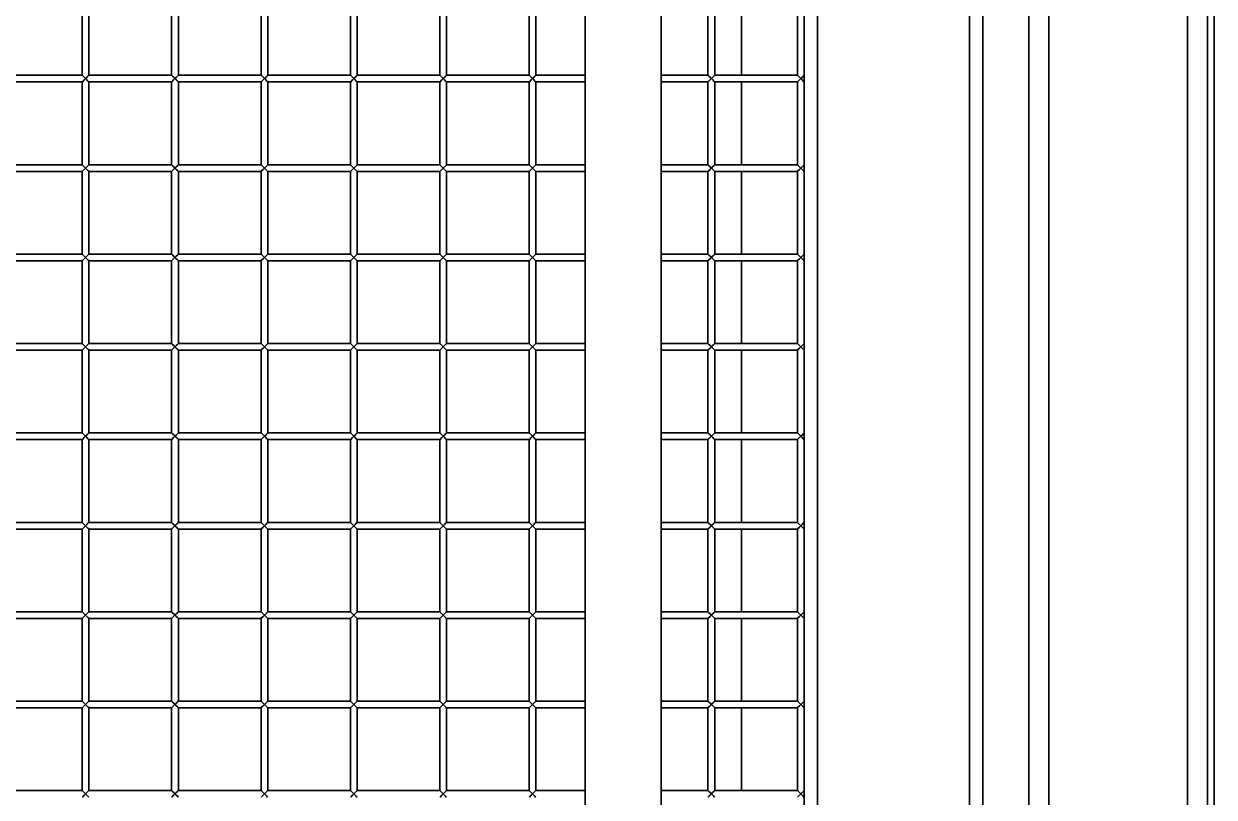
# Model space of a CAD drawing. Header units: millimetres. Extents: x 32496 to 166256, y 3504 to 23939.
# Drawn here: x 47267 to 47800, y 11364 to 11710 of the extents above; entities that cross this region are included whole.
import ezdxf

# ---------------------------------------------------------------- set-up
doc = ezdxf.new("R2010")
doc.units = ezdxf.units.MM
doc.layers.get('0').update_dxf_attribs({"lineweight": 35})

msp = doc.modelspace()

# ---------------------------------------------------------------- linework, layer by layer
at = {"linetype": 'Continuous'}
for p, q in [((47726.14, 10877.575), (47726.14, 13396.575)), ((47788.14, 10877.575), (47788.14, 13396.575)), ((47797.14, 13396.575), (47797.14, 10877.575)), ((47800.14, 13396.575), (47800.14, 10877.575)), ((47717.14, 10957.575), (47717.14, 13316.575)), ((47622.64, 13297.075), (47622.64, 10977.075)), ((47690.64, 10977.075), (47690.64, 13297.075)), ((47696.64, 13297.075), (47696.64, 10977.075)), ((47552.64, 12186.075), (47552.64, 11117.075)), ((47518.64, 12102.593), (47518.64, 11117.075)), ((47616.64, 11134.075), (47616.64, 12037.075)), ((47293.64, 11724.075), (47293.64, 11687.075)), ((47296.64, 11724.075), (47296.64, 11687.075)), ((47333.64, 11724.075), (47333.64, 11687.075)), ((47336.64, 11724.075), (47336.64, 11687.075)), ((47373.64, 11724.075), (47373.64, 11687.075)), ((47376.64, 11724.075), (47376.64, 11687.075)), ((47413.64, 11724.075), (47413.64, 11687.075)), ((47416.64, 11724.075), (47416.64, 11687.075)), ((47453.64, 11724.075), (47453.64, 11687.075)), ((47456.64, 11724.075), (47456.64, 11687.075)), ((47493.64, 11724.075), (47493.64, 11687.075)), ((47496.64, 11724.075), (47496.64, 11687.075)), ((47573.64, 11724.075), (47573.64, 11687.075)), ((47576.64, 11724.075), (47576.64, 11687.075)), ((47588.64, 11724.075), (47588.64, 11687.075)), ((47613.64, 11724.075), (47613.64, 11687.075)), ((47256.64, 11687.075), (47293.64, 11687.075)), ((47293.64, 11687.075), (47296.64, 11684.075)), ((47293.64, 11684.075), (47296.64, 11687.075)), ((47296.64, 11687.075), (47296.209, 11686.645)), ((47296.64, 11687.075), (47333.64, 11687.075)), ((47333.64, 11687.075), (47336.64, 11684.075)), ((47333.64, 11684.075), (47336.64, 11687.075)), ((47336.64, 11687.075), (47336.209, 11686.645)), ((47336.64, 11687.075), (47373.64, 11687.075)), ((47373.64, 11687.075), (47376.64, 11684.075)), ((47373.64, 11684.075), (47376.64, 11687.075)), ((47376.64, 11687.075), (47376.209, 11686.645)), ((47376.64, 11687.075), (47413.64, 11687.075)), ((47413.64, 11687.075), (47416.64, 11684.075)), ((47413.64, 11684.075), (47416.64, 11687.075)), ((47416.64, 11687.075), (47416.209, 11686.645)), ((47416.64, 11687.075), (47453.64, 11687.075)), ((47453.64, 11687.075), (47456.64, 11684.075)), ((47453.64, 11684.075), (47456.64, 11687.075)), ((47456.64, 11687.075), (47456.209, 11686.645)), ((47456.64, 11687.075), (47493.64, 11687.075)), ((47493.64, 11687.075), (47496.64, 11684.075)), ((47493.64, 11684.075), (47496.64, 11687.075)), ((47496.64, 11687.075), (47496.209, 11686.645)), ((47496.64, 11687.075), (47518.64, 11687.075)), ((47552.64, 11687.075), (47573.64, 11687.075)), ((47573.64, 11687.075), (47576.64, 11684.075)), ((47573.64, 11684.075), (47576.64, 11687.075)), ((47576.64, 11687.075), (47576.209, 11686.645)), ((47576.64, 11687.075), (47613.64, 11687.075)), ((47613.64, 11687.075), (47616.64, 11684.075)), ((47613.64, 11684.075), (47616.64, 11687.075)), ((47616.64, 11687.075), (47616.209, 11686.645)), ((47256.64, 11684.075), (47293.64, 11684.075)), ((47293.64, 11684.075), (47293.64, 11647.075)), ((47293.756, 11684.192), (47294.55, 11684.986)), ((47294.55, 11684.986), (47295.14, 11685.575)), ((47296.64, 11684.075), (47333.64, 11684.075)), ((47296.64, 11684.075), (47296.64, 11647.075)), ((47333.64, 11684.075), (47333.64, 11647.075)), ((47333.756, 11684.192), (47334.55, 11684.986)), ((47334.55, 11684.986), (47335.14, 11685.575)), ((47336.64, 11684.075), (47373.64, 11684.075)), ((47336.64, 11684.075), (47336.64, 11647.075)), ((47373.64, 11684.075), (47373.64, 11647.075)), ((47373.756, 11684.192), (47374.55, 11684.986)), ((47374.55, 11684.986), (47375.14, 11685.575)), ((47376.64, 11684.075), (47413.64, 11684.075)), ((47376.64, 11684.075), (47376.64, 11647.075)), ((47413.64, 11684.075), (47413.64, 11647.075)), ((47413.756, 11684.192), (47414.55, 11684.986)), ((47414.55, 11684.986), (47415.14, 11685.575)), ((47416.64, 11684.075), (47453.64, 11684.075)), ((47416.64, 11684.075), (47416.64, 11647.075)), ((47453.64, 11684.075), (47453.64, 11647.075)), ((47453.756, 11684.192), (47454.55, 11684.986)), ((47454.55, 11684.986), (47455.14, 11685.575)), ((47456.64, 11684.075), (47493.64, 11684.075)), ((47456.64, 11684.075), (47456.64, 11647.075)), ((47493.64, 11684.075), (47493.64, 11647.075)), ((47493.756, 11684.192), (47494.55, 11684.986)), ((47494.55, 11684.986), (47495.14, 11685.575)), ((47496.64, 11684.075), (47518.64, 11684.075)), ((47496.64, 11684.075), (47496.64, 11647.075)), ((47552.64, 11684.075), (47573.64, 11684.075)), ((47573.64, 11684.075), (47573.64, 11647.075)), ((47573.756, 11684.192), (47574.55, 11684.986)), ((47574.55, 11684.986), (47575.14, 11685.575)), ((47576.64, 11684.075), (47613.64, 11684.075)), ((47576.64, 11684.075), (47576.64, 11647.075)), ((47588.64, 11684.075), (47588.64, 11647.075)), ((47613.64, 11684.075), (47613.64, 11647.075)), ((47613.756, 11684.192), (47614.55, 11684.986)), ((47614.55, 11684.986), (47615.14, 11685.575)), ((47256.64, 11647.075), (47293.64, 11647.075)), ((47256.64, 11644.075), (47293.64, 11644.075)), ((47293.64, 11647.075), (47296.64, 11644.075)), ((47293.64, 11644.075), (47296.64, 11647.075)), ((47293.64, 11644.075), (47293.64, 11607.075)), ((47293.756, 11644.192), (47294.55, 11644.986)), ((47294.55, 11644.986), (47295.14, 11645.575)), ((47296.64, 11647.075), (47296.209, 11646.645)), ((47296.64, 11647.075), (47333.64, 11647.075)), ((47296.64, 11644.075), (47333.64, 11644.075)), ((47296.64, 11644.075), (47296.64, 11607.075)), ((47333.64, 11647.075), (47336.64, 11644.075)), ((47333.64, 11644.075), (47336.64, 11647.075)), ((47333.64, 11644.075), (47333.64, 11607.075)), ((47333.756, 11644.192), (47334.55, 11644.986)), ((47334.55, 11644.986), (47335.14, 11645.575)), ((47336.64, 11647.075), (47336.209, 11646.645)), ((47336.64, 11647.075), (47373.64, 11647.075)), ((47336.64, 11644.075), (47373.64, 11644.075)), ((47336.64, 11644.075), (47336.64, 11607.075)), ((47373.64, 11647.075), (47376.64, 11644.075)), ((47373.64, 11644.075), (47376.64, 11647.075)), ((47373.64, 11644.075), (47373.64, 11607.075)), ((47373.756, 11644.192), (47374.55, 11644.986)), ((47374.55, 11644.986), (47375.14, 11645.575)), ((47376.64, 11647.075), (47376.209, 11646.645)), ((47376.64, 11647.075), (47413.64, 11647.075)), ((47376.64, 11644.075), (47413.64, 11644.075)), ((47376.64, 11644.075), (47376.64, 11607.075)), ((47413.64, 11647.075), (47416.64, 11644.075)), ((47413.64, 11644.075), (47416.64, 11647.075)), ((47413.64, 11644.075), (47413.64, 11607.075)), ((47413.756, 11644.192), (47414.55, 11644.986)), ((47414.55, 11644.986), (47415.14, 11645.575)), ((47416.64, 11647.075), (47416.209, 11646.645)), ((47416.64, 11647.075), (47453.64, 11647.075)), ((47416.64, 11644.075), (47453.64, 11644.075)), ((47416.64, 11644.075), (47416.64, 11607.075)), ((47453.64, 11647.075), (47456.64, 11644.075)), ((47453.64, 11644.075), (47456.64, 11647.075)), ((47453.64, 11644.075), (47453.64, 11607.075)), ((47453.756, 11644.192), (47454.55, 11644.986)), ((47454.55, 11644.986), (47455.14, 11645.575)), ((47456.64, 11647.075), (47456.209, 11646.645)), ((47456.64, 11647.075), (47493.64, 11647.075)), ((47456.64, 11644.075), (47493.64, 11644.075)), ((47456.64, 11644.075), (47456.64, 11607.075)), ((47493.64, 11647.075), (47496.64, 11644.075)), ((47493.64, 11644.075), (47496.64, 11647.075)), ((47493.64, 11644.075), (47493.64, 11607.075)), ((47493.756, 11644.192), (47494.55, 11644.986)), ((47494.55, 11644.986), (47495.14, 11645.575)), ((47496.64, 11647.075), (47496.209, 11646.645)), ((47496.64, 11647.075), (47518.64, 11647.075)), ((47496.64, 11644.075), (47518.64, 11644.075)), ((47496.64, 11644.075), (47496.64, 11607.075)), ((47552.64, 11647.075), (47573.64, 11647.075)), ((47552.64, 11644.075), (47573.64, 11644.075)), ((47573.64, 11647.075), (47576.64, 11644.075)), ((47573.64, 11644.075), (47576.64, 11647.075)), ((47573.64, 11644.075), (47573.64, 11607.075)), ((47573.756, 11644.192), (47574.55, 11644.986)), ((47574.55, 11644.986), (47575.14, 11645.575)), ((47576.64, 11647.075), (47576.209, 11646.645)), ((47576.64, 11647.075), (47613.64, 11647.075)), ((47576.64, 11644.075), (47613.64, 11644.075)), ((47576.64, 11644.075), (47576.64, 11607.075)), ((47588.64, 11644.075), (47588.64, 11607.075)), ((47613.64, 11647.075), (47616.64, 11644.075)), ((47613.64, 11644.075), (47616.64, 11647.075)), ((47613.64, 11644.075), (47613.64, 11607.075)), ((47613.756, 11644.192), (47614.55, 11644.986)), ((47614.55, 11644.986), (47615.14, 11645.575)), ((47616.64, 11647.075), (47616.209, 11646.645)), ((47256.64, 11607.075), (47293.64, 11607.075)), ((47293.64, 11607.075), (47296.64, 11604.075)), ((47293.64, 11604.075), (47296.64, 11607.075)), ((47296.64, 11607.075), (47296.209, 11606.645)), ((47296.64, 11607.075), (47333.64, 11607.075)), ((47333.64, 11607.075), (47336.64, 11604.075)), ((47333.64, 11604.075), (47336.64, 11607.075)), ((47336.64, 11607.075), (47336.209, 11606.645)), ((47336.64, 11607.075), (47373.64, 11607.075)), ((47373.64, 11607.075), (47376.64, 11604.075)), ((47373.64, 11604.075), (47376.64, 11607.075)), ((47376.64, 11607.075), (47376.209, 11606.645)), ((47376.64, 11607.075), (47413.64, 11607.075)), ((47413.64, 11607.075), (47416.64, 11604.075)), ((47413.64, 11604.075), (47416.64, 11607.075)), ((47416.64, 11607.075), (47416.209, 11606.645)), ((47416.64, 11607.075), (47453.64, 11607.075)), ((47453.64, 11607.075), (47456.64, 11604.075)), ((47453.64, 11604.075), (47456.64, 11607.075)), ((47456.64, 11607.075), (47456.209, 11606.645)), ((47456.64, 11607.075), (47493.64, 11607.075)), ((47493.64, 11607.075), (47496.64, 11604.075)), ((47493.64, 11604.075), (47496.64, 11607.075)), ((47496.64, 11607.075), (47496.209, 11606.645)), ((47496.64, 11607.075), (47518.64, 11607.075)), ((47552.64, 11607.075), (47573.64, 11607.075)), ((47573.64, 11607.075), (47576.64, 11604.075)), ((47573.64, 11604.075), (47576.64, 11607.075)), ((47576.64, 11607.075), (47576.209, 11606.645)), ((47576.64, 11607.075), (47613.64, 11607.075)), ((47613.64, 11607.075), (47616.64, 11604.075)), ((47613.64, 11604.075), (47616.64, 11607.075)), ((47616.64, 11607.075), (47616.209, 11606.645)), ((47256.64, 11604.075), (47293.64, 11604.075)), ((47293.64, 11604.075), (47293.64, 11567.075)), ((47293.756, 11604.192), (47294.55, 11604.986)), ((47294.55, 11604.986), (47295.14, 11605.575)), ((47296.64, 11604.075), (47333.64, 11604.075)), ((47296.64, 11604.075), (47296.64, 11567.075)), ((47333.64, 11604.075), (47333.64, 11567.075)), ((47333.756, 11604.192), (47334.55, 11604.986)), ((47334.55, 11604.986), (47335.14, 11605.575)), ((47336.64, 11604.075), (47373.64, 11604.075)), ((47336.64, 11604.075), (47336.64, 11567.075)), ((47373.64, 11604.075), (47373.64, 11567.075)), ((47373.756, 11604.192), (47374.55, 11604.986)), ((47374.55, 11604.986), (47375.14, 11605.575)), ((47376.64, 11604.075), (47413.64, 11604.075)), ((47376.64, 11604.075), (47376.64, 11567.075)), ((47413.64, 11604.075), (47413.64, 11567.075)), ((47413.756, 11604.192), (47414.55, 11604.986)), ((47414.55, 11604.986), (47415.14, 11605.575)), ((47416.64, 11604.075), (47453.64, 11604.075)), ((47416.64, 11604.075), (47416.64, 11567.075)), ((47453.64, 11604.075), (47453.64, 11567.075)), ((47453.756, 11604.192), (47454.55, 11604.986)), ((47454.55, 11604.986), (47455.14, 11605.575)), ((47456.64, 11604.075), (47493.64, 11604.075)), ((47456.64, 11604.075), (47456.64, 11567.075)), ((47493.64, 11604.075), (47493.64, 11567.075)), ((47493.756, 11604.192), (47494.55, 11604.986)), ((47494.55, 11604.986), (47495.14, 11605.575)), ((47496.64, 11604.075), (47518.64, 11604.075)), ((47496.64, 11604.075), (47496.64, 11567.075)), ((47552.64, 11604.075), (47573.64, 11604.075)), ((47573.64, 11604.075), (47573.64, 11567.075)), ((47573.756, 11604.192), (47574.55, 11604.986)), ((47574.55, 11604.986), (47575.14, 11605.575)), ((47576.64, 11604.075), (47613.64, 11604.075)), ((47576.64, 11604.075), (47576.64, 11567.075)), ((47588.64, 11604.075), (47588.64, 11567.075)), ((47613.64, 11604.075), (47613.64, 11567.075)), ((47613.756, 11604.192), (47614.55, 11604.986)), ((47614.55, 11604.986), (47615.14, 11605.575)), ((47256.64, 11567.075), (47293.64, 11567.075)), ((47256.64, 11564.075), (47293.64, 11564.075)), ((47293.64, 11567.075), (47296.64, 11564.075)), ((47293.64, 11564.075), (47296.64, 11567.075)), ((47293.64, 11564.075), (47293.64, 11527.075)), ((47293.756, 11564.192), (47294.55, 11564.986)), ((47294.55, 11564.986), (47295.14, 11565.575)), ((47296.64, 11567.075), (47296.209, 11566.645)), ((47296.64, 11567.075), (47333.64, 11567.075)), ((47296.64, 11564.075), (47333.64, 11564.075)), ((47296.64, 11564.075), (47296.64, 11527.075)), ((47333.64, 11567.075), (47336.64, 11564.075)), ((47333.64, 11564.075), (47336.64, 11567.075)), ((47333.64, 11564.075), (47333.64, 11527.075)), ((47333.756, 11564.192), (47334.55, 11564.986)), ((47334.55, 11564.986), (47335.14, 11565.575)), ((47336.64, 11567.075), (47336.209, 11566.645)), ((47336.64, 11567.075), (47373.64, 11567.075)), ((47336.64, 11564.075), (47373.64, 11564.075)), ((47336.64, 11564.075), (47336.64, 11527.075)), ((47373.64, 11567.075), (47376.64, 11564.075)), ((47373.64, 11564.075), (47376.64, 11567.075)), ((47373.64, 11564.075), (47373.64, 11527.075)), ((47373.756, 11564.192), (47374.55, 11564.986)), ((47374.55, 11564.986), (47375.14, 11565.575)), ((47376.64, 11567.075), (47376.209, 11566.645)), ((47376.64, 11567.075), (47413.64, 11567.075)), ((47376.64, 11564.075), (47413.64, 11564.075)), ((47376.64, 11564.075), (47376.64, 11527.075)), ((47413.64, 11567.075), (47416.64, 11564.075)), ((47413.64, 11564.075), (47416.64, 11567.075)), ((47413.64, 11564.075), (47413.64, 11527.075)), ((47413.756, 11564.192), (47414.55, 11564.986)), ((47414.55, 11564.986), (47415.14, 11565.575)), ((47416.64, 11567.075), (47416.209, 11566.645)), ((47416.64, 11567.075), (47453.64, 11567.075)), ((47416.64, 11564.075), (47453.64, 11564.075)), ((47416.64, 11564.075), (47416.64, 11527.075)), ((47453.64, 11567.075), (47456.64, 11564.075)), ((47453.64, 11564.075), (47456.64, 11567.075)), ((47453.64, 11564.075), (47453.64, 11527.075)), ((47453.756, 11564.192), (47454.55, 11564.986)), ((47454.55, 11564.986), (47455.14, 11565.575)), ((47456.64, 11567.075), (47456.209, 11566.645)), ((47456.64, 11567.075), (47493.64, 11567.075)), ((47456.64, 11564.075), (47493.64, 11564.075)), ((47456.64, 11564.075), (47456.64, 11527.075)), ((47493.64, 11567.075), (47496.64, 11564.075)), ((47493.64, 11564.075), (47496.64, 11567.075)), ((47493.64, 11564.075), (47493.64, 11527.075)), ((47493.756, 11564.192), (47494.55, 11564.986)), ((47494.55, 11564.986), (47495.14, 11565.575)), ((47496.64, 11567.075), (47496.209, 11566.645)), ((47496.64, 11567.075), (47518.64, 11567.075)), ((47496.64, 11564.075), (47518.64, 11564.075)), ((47496.64, 11564.075), (47496.64, 11527.075)), ((47552.64, 11567.075), (47573.64, 11567.075)), ((47552.64, 11564.075), (47573.64, 11564.075)), ((47573.64, 11567.075), (47576.64, 11564.075)), ((47573.64, 11564.075), (47576.64, 11567.075)), ((47573.64, 11564.075), (47573.64, 11527.075)), ((47573.756, 11564.192), (47574.55, 11564.986)), ((47574.55, 11564.986), (47575.14, 11565.575)), ((47576.64, 11567.075), (47576.209, 11566.645)), ((47576.64, 11567.075), (47613.64, 11567.075)), ((47576.64, 11564.075), (47613.64, 11564.075)), ((47576.64, 11564.075), (47576.64, 11527.075)), ((47588.64, 11564.075), (47588.64, 11527.075)), ((47613.64, 11567.075), (47616.64, 11564.075)), ((47613.64, 11564.075), (47616.64, 11567.075)), ((47613.64, 11564.075), (47613.64, 11527.075)), ((47613.756, 11564.192), (47614.55, 11564.986)), ((47614.55, 11564.986), (47615.14, 11565.575)), ((47616.64, 11567.075), (47616.209, 11566.645)), ((47256.64, 11527.075), (47293.64, 11527.075)), ((47293.64, 11527.075), (47296.64, 11524.075)), ((47293.64, 11524.075), (47296.64, 11527.075)), ((47296.64, 11527.075), (47296.209, 11526.645)), ((47296.64, 11527.075), (47333.64, 11527.075)), ((47333.64, 11527.075), (47336.64, 11524.075)), ((47333.64, 11524.075), (47336.64, 11527.075)), ((47336.64, 11527.075), (47336.209, 11526.645)), ((47336.64, 11527.075), (47373.64, 11527.075)), ((47373.64, 11527.075), (47376.64, 11524.075)), ((47373.64, 11524.075), (47376.64, 11527.075)), ((47376.64, 11527.075), (47376.209, 11526.645)), ((47376.64, 11527.075), (47413.64, 11527.075)), ((47413.64, 11527.075), (47416.64, 11524.075)), ((47413.64, 11524.075), (47416.64, 11527.075)), ((47416.64, 11527.075), (47416.209, 11526.645)), ((47416.64, 11527.075), (47453.64, 11527.075)), ((47453.64, 11527.075), (47456.64, 11524.075)), ((47453.64, 11524.075), (47456.64, 11527.075)), ((47456.64, 11527.075), (47456.209, 11526.645)), ((47456.64, 11527.075), (47493.64, 11527.075)), ((47493.64, 11527.075), (47496.64, 11524.075)), ((47493.64, 11524.075), (47496.64, 11527.075)), ((47496.64, 11527.075), (47496.209, 11526.645)), ((47496.64, 11527.075), (47518.64, 11527.075)), ((47552.64, 11527.075), (47573.64, 11527.075)), ((47573.64, 11527.075), (47576.64, 11524.075)), ((47573.64, 11524.075), (47576.64, 11527.075)), ((47576.64, 11527.075), (47576.209, 11526.645)), ((47576.64, 11527.075), (47613.64, 11527.075)), ((47613.64, 11527.075), (47616.64, 11524.075)), ((47613.64, 11524.075), (47616.64, 11527.075)), ((47616.64, 11527.075), (47616.209, 11526.645)), ((47256.64, 11524.075), (47293.64, 11524.075)), ((47293.64, 11524.075), (47293.64, 11487.075)), ((47293.756, 11524.192), (47294.55, 11524.986)), ((47294.55, 11524.986), (47295.14, 11525.575)), ((47296.64, 11524.075), (47333.64, 11524.075)), ((47296.64, 11524.075), (47296.64, 11487.075)), ((47333.64, 11524.075), (47333.64, 11487.075)), ((47333.756, 11524.192), (47334.55, 11524.986)), ((47334.55, 11524.986), (47335.14, 11525.575)), ((47336.64, 11524.075), (47373.64, 11524.075)), ((47336.64, 11524.075), (47336.64, 11487.075)), ((47373.64, 11524.075), (47373.64, 11487.075)), ((47373.756, 11524.192), (47374.55, 11524.986)), ((47374.55, 11524.986), (47375.14, 11525.575)), ((47376.64, 11524.075), (47413.64, 11524.075)), ((47376.64, 11524.075), (47376.64, 11487.075)), ((47413.64, 11524.075), (47413.64, 11487.075)), ((47413.756, 11524.192), (47414.55, 11524.986)), ((47414.55, 11524.986), (47415.14, 11525.575)), ((47416.64, 11524.075), (47453.64, 11524.075)), ((47416.64, 11524.075), (47416.64, 11487.075)), ((47453.64, 11524.075), (47453.64, 11487.075)), ((47453.756, 11524.192), (47454.55, 11524.986)), ((47454.55, 11524.986), (47455.14, 11525.575)), ((47456.64, 11524.075), (47493.64, 11524.075)), ((47456.64, 11524.075), (47456.64, 11487.075)), ((47493.64, 11524.075), (47493.64, 11487.075)), ((47493.756, 11524.192), (47494.55, 11524.986)), ((47494.55, 11524.986), (47495.14, 11525.575)), ((47496.64, 11524.075), (47518.64, 11524.075)), ((47496.64, 11524.075), (47496.64, 11487.075)), ((47552.64, 11524.075), (47573.64, 11524.075)), ((47573.64, 11524.075), (47573.64, 11487.075)), ((47573.756, 11524.192), (47574.55, 11524.986)), ((47574.55, 11524.986), (47575.14, 11525.575)), ((47576.64, 11524.075), (47613.64, 11524.075)), ((47576.64, 11524.075), (47576.64, 11487.075)), ((47588.64, 11524.075), (47588.64, 11487.075)), ((47613.64, 11524.075), (47613.64, 11487.075)), ((47613.756, 11524.192), (47614.55, 11524.986)), ((47614.55, 11524.986), (47615.14, 11525.575)), ((47256.64, 11487.075), (47293.64, 11487.075)), ((47256.64, 11484.075), (47293.64, 11484.075)), ((47293.64, 11487.075), (47296.64, 11484.075)), ((47293.64, 11484.075), (47296.64, 11487.075)), ((47293.64, 11484.075), (47293.64, 11447.075)), ((47293.756, 11484.192), (47294.55, 11484.986)), ((47294.55, 11484.986), (47295.14, 11485.575)), ((47296.64, 11487.075), (47296.209, 11486.645)), ((47296.64, 11487.075), (47333.64, 11487.075)), ((47296.64, 11484.075), (47333.64, 11484.075)), ((47296.64, 11484.075), (47296.64, 11447.075)), ((47333.64, 11487.075), (47336.64, 11484.075)), ((47333.64, 11484.075), (47336.64, 11487.075)), ((47333.64, 11484.075), (47333.64, 11447.075)), ((47333.756, 11484.192), (47334.55, 11484.986)), ((47334.55, 11484.986), (47335.14, 11485.575)), ((47336.64, 11487.075), (47336.209, 11486.645)), ((47336.64, 11487.075), (47373.64, 11487.075)), ((47336.64, 11484.075), (47373.64, 11484.075)), ((47336.64, 11484.075), (47336.64, 11447.075)), ((47373.64, 11487.075), (47376.64, 11484.075)), ((47373.64, 11484.075), (47376.64, 11487.075)), ((47373.64, 11484.075), (47373.64, 11447.075)), ((47373.756, 11484.192), (47374.55, 11484.986)), ((47374.55, 11484.986), (47375.14, 11485.575)), ((47376.64, 11487.075), (47376.209, 11486.645)), ((47376.64, 11487.075), (47413.64, 11487.075)), ((47376.64, 11484.075), (47413.64, 11484.075)), ((47376.64, 11484.075), (47376.64, 11447.075)), ((47413.64, 11487.075), (47416.64, 11484.075)), ((47413.64, 11484.075), (47416.64, 11487.075)), ((47413.64, 11484.075), (47413.64, 11447.075)), ((47413.756, 11484.192), (47414.55, 11484.986)), ((47414.55, 11484.986), (47415.14, 11485.575)), ((47416.64, 11487.075), (47416.209, 11486.645)), ((47416.64, 11487.075), (47453.64, 11487.075)), ((47416.64, 11484.075), (47453.64, 11484.075)), ((47416.64, 11484.075), (47416.64, 11447.075)), ((47453.64, 11487.075), (47456.64, 11484.075)), ((47453.64, 11484.075), (47456.64, 11487.075)), ((47453.64, 11484.075), (47453.64, 11447.075)), ((47453.756, 11484.192), (47454.55, 11484.986)), ((47454.55, 11484.986), (47455.14, 11485.575)), ((47456.64, 11487.075), (47456.209, 11486.645)), ((47456.64, 11487.075), (47493.64, 11487.075)), ((47456.64, 11484.075), (47493.64, 11484.075)), ((47456.64, 11484.075), (47456.64, 11447.075)), ((47493.64, 11487.075), (47496.64, 11484.075)), ((47493.64, 11484.075), (47496.64, 11487.075)), ((47493.64, 11484.075), (47493.64, 11447.075)), ((47493.756, 11484.192), (47494.55, 11484.986)), ((47494.55, 11484.986), (47495.14, 11485.575)), ((47496.64, 11487.075), (47496.209, 11486.645)), ((47496.64, 11487.075), (47518.64, 11487.075)), ((47496.64, 11484.075), (47518.64, 11484.075)), ((47496.64, 11484.075), (47496.64, 11447.075)), ((47552.64, 11487.075), (47573.64, 11487.075)), ((47552.64, 11484.075), (47573.64, 11484.075)), ((47573.64, 11487.075), (47576.64, 11484.075)), ((47573.64, 11484.075), (47576.64, 11487.075)), ((47573.64, 11484.075), (47573.64, 11447.075)), ((47573.756, 11484.192), (47574.55, 11484.986)), ((47574.55, 11484.986), (47575.14, 11485.575)), ((47576.64, 11487.075), (47576.209, 11486.645)), ((47576.64, 11487.075), (47613.64, 11487.075)), ((47576.64, 11484.075), (47613.64, 11484.075)), ((47576.64, 11484.075), (47576.64, 11447.075)), ((47588.64, 11484.075), (47588.64, 11447.075)), ((47613.64, 11487.075), (47616.64, 11484.075)), ((47613.64, 11484.075), (47616.64, 11487.075)), ((47613.64, 11484.075), (47613.64, 11447.075)), ((47613.756, 11484.192), (47614.55, 11484.986)), ((47614.55, 11484.986), (47615.14, 11485.575)), ((47616.64, 11487.075), (47616.209, 11486.645)), ((47256.64, 11447.075), (47293.64, 11447.075)), ((47293.64, 11447.075), (47296.64, 11444.075)), ((47293.64, 11444.075), (47296.64, 11447.075)), ((47296.64, 11447.075), (47296.209, 11446.645)), ((47296.64, 11447.075), (47333.64, 11447.075)), ((47333.64, 11447.075), (47336.64, 11444.075)), ((47333.64, 11444.075), (47336.64, 11447.075)), ((47336.64, 11447.075), (47336.209, 11446.645)), ((47336.64, 11447.075), (47373.64, 11447.075)), ((47373.64, 11447.075), (47376.64, 11444.075)), ((47373.64, 11444.075), (47376.64, 11447.075)), ((47376.64, 11447.075), (47376.209, 11446.645)), ((47376.64, 11447.075), (47413.64, 11447.075)), ((47413.64, 11447.075), (47416.64, 11444.075)), ((47413.64, 11444.075), (47416.64, 11447.075)), ((47416.64, 11447.075), (47416.209, 11446.645)), ((47416.64, 11447.075), (47453.64, 11447.075)), ((47453.64, 11447.075), (47456.64, 11444.075)), ((47453.64, 11444.075), (47456.64, 11447.075)), ((47456.64, 11447.075), (47456.209, 11446.645)), ((47456.64, 11447.075), (47493.64, 11447.075)), ((47493.64, 11447.075), (47496.64, 11444.075)), ((47493.64, 11444.075), (47496.64, 11447.075)), ((47496.64, 11447.075), (47496.209, 11446.645)), ((47496.64, 11447.075), (47518.64, 11447.075)), ((47552.64, 11447.075), (47573.64, 11447.075)), ((47573.64, 11447.075), (47576.64, 11444.075)), ((47573.64, 11444.075), (47576.64, 11447.075)), ((47576.64, 11447.075), (47576.209, 11446.645)), ((47576.64, 11447.075), (47613.64, 11447.075)), ((47613.64, 11447.075), (47616.64, 11444.075)), ((47613.64, 11444.075), (47616.64, 11447.075)), ((47616.64, 11447.075), (47616.209, 11446.645)), ((47256.64, 11444.075), (47293.64, 11444.075)), ((47293.64, 11444.075), (47293.64, 11407.075)), ((47293.756, 11444.192), (47294.55, 11444.986)), ((47294.55, 11444.986), (47295.14, 11445.575)), ((47296.64, 11444.075), (47333.64, 11444.075)), ((47296.64, 11444.075), (47296.64, 11407.075)), ((47333.64, 11444.075), (47333.64, 11407.075)), ((47333.756, 11444.192), (47334.55, 11444.986)), ((47334.55, 11444.986), (47335.14, 11445.575)), ((47336.64, 11444.075), (47373.64, 11444.075)), ((47336.64, 11444.075), (47336.64, 11407.075)), ((47373.64, 11444.075), (47373.64, 11407.075)), ((47373.756, 11444.192), (47374.55, 11444.986)), ((47374.55, 11444.986), (47375.14, 11445.575)), ((47376.64, 11444.075), (47413.64, 11444.075)), ((47376.64, 11444.075), (47376.64, 11407.075)), ((47413.64, 11444.075), (47413.64, 11407.075)), ((47413.756, 11444.192), (47414.55, 11444.986)), ((47414.55, 11444.986), (47415.14, 11445.575)), ((47416.64, 11444.075), (47453.64, 11444.075)), ((47416.64, 11444.075), (47416.64, 11407.075)), ((47453.64, 11444.075), (47453.64, 11407.075)), ((47453.756, 11444.192), (47454.55, 11444.986)), ((47454.55, 11444.986), (47455.14, 11445.575)), ((47456.64, 11444.075), (47493.64, 11444.075)), ((47456.64, 11444.075), (47456.64, 11407.075)), ((47493.64, 11444.075), (47493.64, 11407.075)), ((47493.756, 11444.192), (47494.55, 11444.986)), ((47494.55, 11444.986), (47495.14, 11445.575)), ((47496.64, 11444.075), (47518.64, 11444.075)), ((47496.64, 11444.075), (47496.64, 11407.075)), ((47552.64, 11444.075), (47573.64, 11444.075)), ((47573.64, 11444.075), (47573.64, 11407.075)), ((47573.756, 11444.192), (47574.55, 11444.986)), ((47574.55, 11444.986), (47575.14, 11445.575)), ((47576.64, 11444.075), (47613.64, 11444.075)), ((47576.64, 11444.075), (47576.64, 11407.075)), ((47588.64, 11444.075), (47588.64, 11407.075)), ((47613.64, 11444.075), (47613.64, 11407.075)), ((47613.756, 11444.192), (47614.55, 11444.986)), ((47614.55, 11444.986), (47615.14, 11445.575)), ((47256.64, 11407.075), (47293.64, 11407.075)), ((47256.64, 11404.075), (47293.64, 11404.075)), ((47293.64, 11407.075), (47296.64, 11404.075)), ((47293.64, 11404.075), (47296.64, 11407.075)), ((47293.64, 11404.075), (47293.64, 11367.075)), ((47293.756, 11404.192), (47294.55, 11404.986)), ((47294.55, 11404.986), (47295.14, 11405.575)), ((47296.64, 11407.075), (47296.209, 11406.645)), ((47296.64, 11407.075), (47333.64, 11407.075)), ((47296.64, 11404.075), (47333.64, 11404.075)), ((47296.64, 11404.075), (47296.64, 11367.075)), ((47333.64, 11407.075), (47336.64, 11404.075)), ((47333.64, 11404.075), (47336.64, 11407.075)), ((47333.64, 11404.075), (47333.64, 11367.075)), ((47333.756, 11404.192), (47334.55, 11404.986)), ((47334.55, 11404.986), (47335.14, 11405.575)), ((47336.64, 11407.075), (47336.209, 11406.645)), ((47336.64, 11407.075), (47373.64, 11407.075)), ((47336.64, 11404.075), (47373.64, 11404.075)), ((47336.64, 11404.075), (47336.64, 11367.075)), ((47373.64, 11407.075), (47376.64, 11404.075)), ((47373.64, 11404.075), (47376.64, 11407.075)), ((47373.64, 11404.075), (47373.64, 11367.075)), ((47373.756, 11404.192), (47374.55, 11404.986)), ((47374.55, 11404.986), (47375.14, 11405.575)), ((47376.64, 11407.075), (47376.209, 11406.645)), ((47376.64, 11407.075), (47413.64, 11407.075)), ((47376.64, 11404.075), (47413.64, 11404.075)), ((47376.64, 11404.075), (47376.64, 11367.075)), ((47413.64, 11407.075), (47416.64, 11404.075)), ((47413.64, 11404.075), (47416.64, 11407.075)), ((47413.64, 11404.075), (47413.64, 11367.075)), ((47413.756, 11404.192), (47414.55, 11404.986)), ((47414.55, 11404.986), (47415.14, 11405.575)), ((47416.64, 11407.075), (47416.209, 11406.645)), ((47416.64, 11407.075), (47453.64, 11407.075)), ((47416.64, 11404.075), (47453.64, 11404.075)), ((47416.64, 11404.075), (47416.64, 11367.075)), ((47453.64, 11407.075), (47456.64, 11404.075)), ((47453.64, 11404.075), (47456.64, 11407.075)), ((47453.64, 11404.075), (47453.64, 11367.075)), ((47453.756, 11404.192), (47454.55, 11404.986)), ((47454.55, 11404.986), (47455.14, 11405.575)), ((47456.64, 11407.075), (47456.209, 11406.645)), ((47456.64, 11407.075), (47493.64, 11407.075)), ((47456.64, 11404.075), (47493.64, 11404.075)), ((47456.64, 11404.075), (47456.64, 11367.075)), ((47493.64, 11407.075), (47496.64, 11404.075)), ((47493.64, 11404.075), (47496.64, 11407.075)), ((47493.64, 11404.075), (47493.64, 11367.075)), ((47493.756, 11404.192), (47494.55, 11404.986)), ((47494.55, 11404.986), (47495.14, 11405.575)), ((47496.64, 11407.075), (47496.209, 11406.645)), ((47496.64, 11407.075), (47518.64, 11407.075)), ((47496.64, 11404.075), (47518.64, 11404.075)), ((47496.64, 11404.075), (47496.64, 11367.075)), ((47552.64, 11407.075), (47573.64, 11407.075)), ((47552.64, 11404.075), (47573.64, 11404.075)), ((47573.64, 11407.075), (47576.64, 11404.075)), ((47573.64, 11404.075), (47576.64, 11407.075)), ((47573.64, 11404.075), (47573.64, 11367.075)), ((47573.756, 11404.192), (47574.55, 11404.986)), ((47574.55, 11404.986), (47575.14, 11405.575)), ((47576.64, 11407.075), (47576.209, 11406.645)), ((47576.64, 11407.075), (47613.64, 11407.075)), ((47576.64, 11404.075), (47613.64, 11404.075)), ((47576.64, 11404.075), (47576.64, 11367.075)), ((47588.64, 11404.075), (47588.64, 11367.075)), ((47613.64, 11407.075), (47616.64, 11404.075)), ((47613.64, 11404.075), (47616.64, 11407.075)), ((47613.64, 11404.075), (47613.64, 11367.075)), ((47613.756, 11404.192), (47614.55, 11404.986)), ((47614.55, 11404.986), (47615.14, 11405.575)), ((47616.64, 11407.075), (47616.209, 11406.645)), ((47256.64, 11367.075), (47293.64, 11367.075)), ((47293.64, 11367.075), (47296.64, 11364.075)), ((47293.64, 11364.075), (47296.64, 11367.075)), ((47296.64, 11367.075), (47296.209, 11366.645)), ((47296.64, 11367.075), (47333.64, 11367.075)), ((47333.64, 11367.075), (47336.64, 11364.075)), ((47333.64, 11364.075), (47336.64, 11367.075)), ((47336.64, 11367.075), (47336.209, 11366.645)), ((47336.64, 11367.075), (47373.64, 11367.075)), ((47373.64, 11367.075), (47376.64, 11364.075)), ((47373.64, 11364.075), (47376.64, 11367.075)), ((47376.64, 11367.075), (47376.209, 11366.645)), ((47376.64, 11367.075), (47413.64, 11367.075)), ((47413.64, 11367.075), (47416.64, 11364.075)), ((47413.64, 11364.075), (47416.64, 11367.075)), ((47416.64, 11367.075), (47416.209, 11366.645)), ((47416.64, 11367.075), (47453.64, 11367.075)), ((47453.64, 11367.075), (47456.64, 11364.075)), ((47453.64, 11364.075), (47456.64, 11367.075)), ((47456.64, 11367.075), (47456.209, 11366.645)), ((47456.64, 11367.075), (47493.64, 11367.075)), ((47493.64, 11367.075), (47496.64, 11364.075)), ((47493.64, 11364.075), (47496.64, 11367.075)), ((47496.64, 11367.075), (47496.209, 11366.645)), ((47496.64, 11367.075), (47518.64, 11367.075)), ((47552.64, 11367.075), (47573.64, 11367.075)), ((47573.64, 11367.075), (47576.64, 11364.075)), ((47573.64, 11364.075), (47576.64, 11367.075)), ((47576.64, 11367.075), (47576.209, 11366.645)), ((47576.64, 11367.075), (47613.64, 11367.075)), ((47613.64, 11367.075), (47616.64, 11364.075)), ((47613.64, 11364.075), (47616.64, 11367.075)), ((47616.64, 11367.075), (47616.209, 11366.645)), ((47293.756, 11364.192), (47294.55, 11364.986)), ((47294.55, 11364.986), (47295.14, 11365.575)), ((47333.756, 11364.192), (47334.55, 11364.986)), ((47334.55, 11364.986), (47335.14, 11365.575)), ((47373.756, 11364.192), (47374.55, 11364.986)), ((47374.55, 11364.986), (47375.14, 11365.575)), ((47413.756, 11364.192), (47414.55, 11364.986)), ((47414.55, 11364.986), (47415.14, 11365.575)), ((47453.756, 11364.192), (47454.55, 11364.986)), ((47454.55, 11364.986), (47455.14, 11365.575)), ((47493.756, 11364.192), (47494.55, 11364.986)), ((47494.55, 11364.986), (47495.14, 11365.575)), ((47573.756, 11364.192), (47574.55, 11364.986)), ((47574.55, 11364.986), (47575.14, 11365.575)), ((47613.756, 11364.192), (47614.55, 11364.986)), ((47614.55, 11364.986), (47615.14, 11365.575))]:
    msp.add_line(p, q, dxfattribs=at)
for points in [[(47295.14, 11685.575), (47294.553, 11686.162), (47294.077, 11686.638)], [(47296.209, 11686.645), (47295.72, 11686.155), (47295.14, 11685.575)], [(47335.14, 11685.575), (47334.553, 11686.162), (47334.077, 11686.638)], [(47336.209, 11686.645), (47335.72, 11686.155), (47335.14, 11685.575)], [(47375.14, 11685.575), (47374.553, 11686.162), (47374.077, 11686.638)], [(47376.209, 11686.645), (47375.72, 11686.155), (47375.14, 11685.575)], [(47415.14, 11685.575), (47414.553, 11686.162), (47414.077, 11686.638)], [(47416.209, 11686.645), (47415.72, 11686.155), (47415.14, 11685.575)], [(47455.14, 11685.575), (47454.553, 11686.162), (47454.077, 11686.638)], [(47456.209, 11686.645), (47455.72, 11686.155), (47455.14, 11685.575)], [(47495.14, 11685.575), (47494.553, 11686.162), (47494.077, 11686.638)], [(47496.209, 11686.645), (47495.72, 11686.155), (47495.14, 11685.575)], [(47575.14, 11685.575), (47574.553, 11686.162), (47574.077, 11686.638)], [(47576.209, 11686.645), (47575.72, 11686.155), (47575.14, 11685.575)], [(47615.14, 11685.575), (47614.553, 11686.162), (47614.077, 11686.638)], [(47616.209, 11686.645), (47615.72, 11686.155), (47615.14, 11685.575)], [(47295.14, 11685.575), (47295.731, 11684.985), (47296.2, 11684.515), (47296.525, 11684.19)], [(47335.14, 11685.575), (47335.731, 11684.985), (47336.2, 11684.515), (47336.525, 11684.19)], [(47375.14, 11685.575), (47375.731, 11684.985), (47376.2, 11684.515), (47376.525, 11684.19)], [(47415.14, 11685.575), (47415.731, 11684.985), (47416.2, 11684.515), (47416.525, 11684.19)], [(47455.14, 11685.575), (47455.731, 11684.985), (47456.2, 11684.515), (47456.525, 11684.19)], [(47495.14, 11685.575), (47495.731, 11684.985), (47496.2, 11684.515), (47496.525, 11684.19)], [(47575.14, 11685.575), (47575.731, 11684.985), (47576.2, 11684.515), (47576.525, 11684.19)], [(47615.14, 11685.575), (47615.731, 11684.985), (47616.2, 11684.515), (47616.525, 11684.19)], [(47295.14, 11645.575), (47294.553, 11646.162), (47294.077, 11646.638)], [(47296.209, 11646.645), (47295.72, 11646.155), (47295.14, 11645.575)], [(47295.14, 11645.575), (47295.731, 11644.985), (47296.2, 11644.515), (47296.525, 11644.19)], [(47335.14, 11645.575), (47334.553, 11646.162), (47334.077, 11646.638)], [(47336.209, 11646.645), (47335.72, 11646.155), (47335.14, 11645.575)], [(47335.14, 11645.575), (47335.731, 11644.985), (47336.2, 11644.515), (47336.525, 11644.19)], [(47375.14, 11645.575), (47374.553, 11646.162), (47374.077, 11646.638)], [(47376.209, 11646.645), (47375.72, 11646.155), (47375.14, 11645.575)], [(47375.14, 11645.575), (47375.731, 11644.985), (47376.2, 11644.515), (47376.525, 11644.19)], [(47415.14, 11645.575), (47414.553, 11646.162), (47414.077, 11646.638)], [(47416.209, 11646.645), (47415.72, 11646.155), (47415.14, 11645.575)], [(47415.14, 11645.575), (47415.731, 11644.985), (47416.2, 11644.515), (47416.525, 11644.19)], [(47455.14, 11645.575), (47454.553, 11646.162), (47454.077, 11646.638)], [(47456.209, 11646.645), (47455.72, 11646.155), (47455.14, 11645.575)], [(47455.14, 11645.575), (47455.731, 11644.985), (47456.2, 11644.515), (47456.525, 11644.19)], [(47495.14, 11645.575), (47494.553, 11646.162), (47494.077, 11646.638)], [(47496.209, 11646.645), (47495.72, 11646.155), (47495.14, 11645.575)], [(47495.14, 11645.575), (47495.731, 11644.985), (47496.2, 11644.515), (47496.525, 11644.19)], [(47575.14, 11645.575), (47574.553, 11646.162), (47574.077, 11646.638)], [(47576.209, 11646.645), (47575.72, 11646.155), (47575.14, 11645.575)], [(47575.14, 11645.575), (47575.731, 11644.985), (47576.2, 11644.515), (47576.525, 11644.19)], [(47615.14, 11645.575), (47614.553, 11646.162), (47614.077, 11646.638)], [(47616.209, 11646.645), (47615.72, 11646.155), (47615.14, 11645.575)], [(47615.14, 11645.575), (47615.731, 11644.985), (47616.2, 11644.515), (47616.525, 11644.19)], [(47295.14, 11605.575), (47294.553, 11606.162), (47294.077, 11606.638)], [(47296.209, 11606.645), (47295.72, 11606.155), (47295.14, 11605.575)], [(47335.14, 11605.575), (47334.553, 11606.162), (47334.077, 11606.638)], [(47336.209, 11606.645), (47335.72, 11606.155), (47335.14, 11605.575)], [(47375.14, 11605.575), (47374.553, 11606.162), (47374.077, 11606.638)], [(47376.209, 11606.645), (47375.72, 11606.155), (47375.14, 11605.575)], [(47415.14, 11605.575), (47414.553, 11606.162), (47414.077, 11606.638)], [(47416.209, 11606.645), (47415.72, 11606.155), (47415.14, 11605.575)], [(47455.14, 11605.575), (47454.553, 11606.162), (47454.077, 11606.638)], [(47456.209, 11606.645), (47455.72, 11606.155), (47455.14, 11605.575)], [(47495.14, 11605.575), (47494.553, 11606.162), (47494.077, 11606.638)], [(47496.209, 11606.645), (47495.72, 11606.155), (47495.14, 11605.575)], [(47575.14, 11605.575), (47574.553, 11606.162), (47574.077, 11606.638)], [(47576.209, 11606.645), (47575.72, 11606.155), (47575.14, 11605.575)], [(47615.14, 11605.575), (47614.553, 11606.162), (47614.077, 11606.638)], [(47616.209, 11606.645), (47615.72, 11606.155), (47615.14, 11605.575)], [(47295.14, 11605.575), (47295.731, 11604.985), (47296.2, 11604.515), (47296.525, 11604.19)], [(47335.14, 11605.575), (47335.731, 11604.985), (47336.2, 11604.515), (47336.525, 11604.19)], [(47375.14, 11605.575), (47375.731, 11604.985), (47376.2, 11604.515), (47376.525, 11604.19)], [(47415.14, 11605.575), (47415.731, 11604.985), (47416.2, 11604.515), (47416.525, 11604.19)], [(47455.14, 11605.575), (47455.731, 11604.985), (47456.2, 11604.515), (47456.525, 11604.19)], [(47495.14, 11605.575), (47495.731, 11604.985), (47496.2, 11604.515), (47496.525, 11604.19)], [(47575.14, 11605.575), (47575.731, 11604.985), (47576.2, 11604.515), (47576.525, 11604.19)], [(47615.14, 11605.575), (47615.731, 11604.985), (47616.2, 11604.515), (47616.525, 11604.19)], [(47295.14, 11565.575), (47294.553, 11566.162), (47294.077, 11566.638)], [(47296.209, 11566.645), (47295.72, 11566.155), (47295.14, 11565.575)], [(47295.14, 11565.575), (47295.731, 11564.985), (47296.2, 11564.515), (47296.525, 11564.19)], [(47335.14, 11565.575), (47334.553, 11566.162), (47334.077, 11566.638)], [(47336.209, 11566.645), (47335.72, 11566.155), (47335.14, 11565.575)], [(47335.14, 11565.575), (47335.731, 11564.985), (47336.2, 11564.515), (47336.525, 11564.19)], [(47375.14, 11565.575), (47374.553, 11566.162), (47374.077, 11566.638)], [(47376.209, 11566.645), (47375.72, 11566.155), (47375.14, 11565.575)], [(47375.14, 11565.575), (47375.731, 11564.985), (47376.2, 11564.515), (47376.525, 11564.19)], [(47415.14, 11565.575), (47414.553, 11566.162), (47414.077, 11566.638)], [(47416.209, 11566.645), (47415.72, 11566.155), (47415.14, 11565.575)], [(47415.14, 11565.575), (47415.731, 11564.985), (47416.2, 11564.515), (47416.525, 11564.19)], [(47455.14, 11565.575), (47454.553, 11566.162), (47454.077, 11566.638)], [(47456.209, 11566.645), (47455.72, 11566.155), (47455.14, 11565.575)], [(47455.14, 11565.575), (47455.731, 11564.985), (47456.2, 11564.515), (47456.525, 11564.19)], [(47495.14, 11565.575), (47494.553, 11566.162), (47494.077, 11566.638)], [(47496.209, 11566.645), (47495.72, 11566.155), (47495.14, 11565.575)], [(47495.14, 11565.575), (47495.731, 11564.985), (47496.2, 11564.515), (47496.525, 11564.19)], [(47575.14, 11565.575), (47574.553, 11566.162), (47574.077, 11566.638)], [(47576.209, 11566.645), (47575.72, 11566.155), (47575.14, 11565.575)], [(47575.14, 11565.575), (47575.731, 11564.985), (47576.2, 11564.515), (47576.525, 11564.19)], [(47615.14, 11565.575), (47614.553, 11566.162), (47614.077, 11566.638)], [(47616.209, 11566.645), (47615.72, 11566.155), (47615.14, 11565.575)], [(47615.14, 11565.575), (47615.731, 11564.985), (47616.2, 11564.515), (47616.525, 11564.19)], [(47295.14, 11525.575), (47294.553, 11526.162), (47294.077, 11526.638)], [(47296.209, 11526.645), (47295.72, 11526.155), (47295.14, 11525.575)], [(47335.14, 11525.575), (47334.553, 11526.162), (47334.077, 11526.638)], [(47336.209, 11526.645), (47335.72, 11526.155), (47335.14, 11525.575)], [(47375.14, 11525.575), (47374.553, 11526.162), (47374.077, 11526.638)], [(47376.209, 11526.645), (47375.72, 11526.155), (47375.14, 11525.575)], [(47415.14, 11525.575), (47414.553, 11526.162), (47414.077, 11526.638)], [(47416.209, 11526.645), (47415.72, 11526.155), (47415.14, 11525.575)], [(47455.14, 11525.575), (47454.553, 11526.162), (47454.077, 11526.638)], [(47456.209, 11526.645), (47455.72, 11526.155), (47455.14, 11525.575)], [(47495.14, 11525.575), (47494.553, 11526.162), (47494.077, 11526.638)], [(47496.209, 11526.645), (47495.72, 11526.155), (47495.14, 11525.575)], [(47575.14, 11525.575), (47574.553, 11526.162), (47574.077, 11526.638)], [(47576.209, 11526.645), (47575.72, 11526.155), (47575.14, 11525.575)], [(47615.14, 11525.575), (47614.553, 11526.162), (47614.077, 11526.638)], [(47616.209, 11526.645), (47615.72, 11526.155), (47615.14, 11525.575)], [(47295.14, 11525.575), (47295.731, 11524.985), (47296.2, 11524.515), (47296.525, 11524.19)], [(47335.14, 11525.575), (47335.731, 11524.985), (47336.2, 11524.515), (47336.525, 11524.19)], [(47375.14, 11525.575), (47375.731, 11524.985), (47376.2, 11524.515), (47376.525, 11524.19)], [(47415.14, 11525.575), (47415.731, 11524.985), (47416.2, 11524.515), (47416.525, 11524.19)], [(47455.14, 11525.575), (47455.731, 11524.985), (47456.2, 11524.515), (47456.525, 11524.19)], [(47495.14, 11525.575), (47495.731, 11524.985), (47496.2, 11524.515), (47496.525, 11524.19)], [(47575.14, 11525.575), (47575.731, 11524.985), (47576.2, 11524.515), (47576.525, 11524.19)], [(47615.14, 11525.575), (47615.731, 11524.985), (47616.2, 11524.515), (47616.525, 11524.19)], [(47295.14, 11485.575), (47294.553, 11486.162), (47294.077, 11486.638)], [(47296.209, 11486.645), (47295.72, 11486.155), (47295.14, 11485.575)], [(47295.14, 11485.575), (47295.731, 11484.985), (47296.2, 11484.515), (47296.525, 11484.19)], [(47335.14, 11485.575), (47334.553, 11486.162), (47334.077, 11486.638)], [(47336.209, 11486.645), (47335.72, 11486.155), (47335.14, 11485.575)], [(47335.14, 11485.575), (47335.731, 11484.985), (47336.2, 11484.515), (47336.525, 11484.19)], [(47375.14, 11485.575), (47374.553, 11486.162), (47374.077, 11486.638)], [(47376.209, 11486.645), (47375.72, 11486.155), (47375.14, 11485.575)], [(47375.14, 11485.575), (47375.731, 11484.985), (47376.2, 11484.515), (47376.525, 11484.19)], [(47415.14, 11485.575), (47414.553, 11486.162), (47414.077, 11486.638)], [(47416.209, 11486.645), (47415.72, 11486.155), (47415.14, 11485.575)], [(47415.14, 11485.575), (47415.731, 11484.985), (47416.2, 11484.515), (47416.525, 11484.19)], [(47455.14, 11485.575), (47454.553, 11486.162), (47454.077, 11486.638)], [(47456.209, 11486.645), (47455.72, 11486.155), (47455.14, 11485.575)], [(47455.14, 11485.575), (47455.731, 11484.985), (47456.2, 11484.515), (47456.525, 11484.19)], [(47495.14, 11485.575), (47494.553, 11486.162), (47494.077, 11486.638)], [(47496.209, 11486.645), (47495.72, 11486.155), (47495.14, 11485.575)], [(47495.14, 11485.575), (47495.731, 11484.985), (47496.2, 11484.515), (47496.525, 11484.19)], [(47575.14, 11485.575), (47574.553, 11486.162), (47574.077, 11486.638)], [(47576.209, 11486.645), (47575.72, 11486.155), (47575.14, 11485.575)], [(47575.14, 11485.575), (47575.731, 11484.985), (47576.2, 11484.515), (47576.525, 11484.19)], [(47615.14, 11485.575), (47614.553, 11486.162), (47614.077, 11486.638)], [(47616.209, 11486.645), (47615.72, 11486.155), (47615.14, 11485.575)], [(47615.14, 11485.575), (47615.731, 11484.985), (47616.2, 11484.515), (47616.525, 11484.19)], [(47295.14, 11445.575), (47294.553, 11446.162), (47294.077, 11446.638)], [(47296.209, 11446.645), (47295.72, 11446.155), (47295.14, 11445.575)], [(47335.14, 11445.575), (47334.553, 11446.162), (47334.077, 11446.638)], [(47336.209, 11446.645), (47335.72, 11446.155), (47335.14, 11445.575)], [(47375.14, 11445.575), (47374.553, 11446.162), (47374.077, 11446.638)], [(47376.209, 11446.645), (47375.72, 11446.155), (47375.14, 11445.575)], [(47415.14, 11445.575), (47414.553, 11446.162), (47414.077, 11446.638)], [(47416.209, 11446.645), (47415.72, 11446.155), (47415.14, 11445.575)], [(47455.14, 11445.575), (47454.553, 11446.162), (47454.077, 11446.638)], [(47456.209, 11446.645), (47455.72, 11446.155), (47455.14, 11445.575)], [(47495.14, 11445.575), (47494.553, 11446.162), (47494.077, 11446.638)], [(47496.209, 11446.645), (47495.72, 11446.155), (47495.14, 11445.575)], [(47575.14, 11445.575), (47574.553, 11446.162), (47574.077, 11446.638)], [(47576.209, 11446.645), (47575.72, 11446.155), (47575.14, 11445.575)], [(47615.14, 11445.575), (47614.553, 11446.162), (47614.077, 11446.638)], [(47616.209, 11446.645), (47615.72, 11446.155), (47615.14, 11445.575)], [(47295.14, 11445.575), (47295.731, 11444.985), (47296.2, 11444.515), (47296.525, 11444.19)], [(47335.14, 11445.575), (47335.731, 11444.985), (47336.2, 11444.515), (47336.525, 11444.19)], [(47375.14, 11445.575), (47375.731, 11444.985), (47376.2, 11444.515), (47376.525, 11444.19)], [(47415.14, 11445.575), (47415.731, 11444.985), (47416.2, 11444.515), (47416.525, 11444.19)], [(47455.14, 11445.575), (47455.731, 11444.985), (47456.2, 11444.515), (47456.525, 11444.19)], [(47495.14, 11445.575), (47495.731, 11444.985), (47496.2, 11444.515), (47496.525, 11444.19)], [(47575.14, 11445.575), (47575.731, 11444.985), (47576.2, 11444.515), (47576.525, 11444.19)], [(47615.14, 11445.575), (47615.731, 11444.985), (47616.2, 11444.515), (47616.525, 11444.19)], [(47295.14, 11405.575), (47294.553, 11406.162), (47294.077, 11406.638)], [(47296.209, 11406.645), (47295.72, 11406.155), (47295.14, 11405.575)], [(47295.14, 11405.575), (47295.731, 11404.985), (47296.2, 11404.515), (47296.525, 11404.19)], [(47335.14, 11405.575), (47334.553, 11406.162), (47334.077, 11406.638)], [(47336.209, 11406.645), (47335.72, 11406.155), (47335.14, 11405.575)], [(47335.14, 11405.575), (47335.731, 11404.985), (47336.2, 11404.515), (47336.525, 11404.19)], [(47375.14, 11405.575), (47374.553, 11406.162), (47374.077, 11406.638)], [(47376.209, 11406.645), (47375.72, 11406.155), (47375.14, 11405.575)], [(47375.14, 11405.575), (47375.731, 11404.985), (47376.2, 11404.515), (47376.525, 11404.19)], [(47415.14, 11405.575), (47414.553, 11406.162), (47414.077, 11406.638)], [(47416.209, 11406.645), (47415.72, 11406.155), (47415.14, 11405.575)], [(47415.14, 11405.575), (47415.731, 11404.985), (47416.2, 11404.515), (47416.525, 11404.19)], [(47455.14, 11405.575), (47454.553, 11406.162), (47454.077, 11406.638)], [(47456.209, 11406.645), (47455.72, 11406.155), (47455.14, 11405.575)], [(47455.14, 11405.575), (47455.731, 11404.985), (47456.2, 11404.515), (47456.525, 11404.19)], [(47495.14, 11405.575), (47494.553, 11406.162), (47494.077, 11406.638)], [(47496.209, 11406.645), (47495.72, 11406.155), (47495.14, 11405.575)], [(47495.14, 11405.575), (47495.731, 11404.985), (47496.2, 11404.515), (47496.525, 11404.19)], [(47575.14, 11405.575), (47574.553, 11406.162), (47574.077, 11406.638)], [(47576.209, 11406.645), (47575.72, 11406.155), (47575.14, 11405.575)], [(47575.14, 11405.575), (47575.731, 11404.985), (47576.2, 11404.515), (47576.525, 11404.19)], [(47615.14, 11405.575), (47614.553, 11406.162), (47614.077, 11406.638)], [(47616.209, 11406.645), (47615.72, 11406.155), (47615.14, 11405.575)], [(47615.14, 11405.575), (47615.731, 11404.985), (47616.2, 11404.515), (47616.525, 11404.19)], [(47296.209, 11366.645), (47295.72, 11366.155), (47295.14, 11365.575)], [(47336.209, 11366.645), (47335.72, 11366.155), (47335.14, 11365.575)], [(47376.209, 11366.645), (47375.72, 11366.155), (47375.14, 11365.575)], [(47416.209, 11366.645), (47415.72, 11366.155), (47415.14, 11365.575)], [(47456.209, 11366.645), (47455.72, 11366.155), (47455.14, 11365.575)], [(47496.209, 11366.645), (47495.72, 11366.155), (47495.14, 11365.575)], [(47576.209, 11366.645), (47575.72, 11366.155), (47575.14, 11365.575)], [(47616.209, 11366.645), (47615.72, 11366.155), (47615.14, 11365.575)], [(47295.14, 11365.575), (47294.553, 11366.162), (47294.077, 11366.638)], [(47295.14, 11365.575), (47295.731, 11364.985), (47296.2, 11364.515), (47296.525, 11364.19)], [(47335.14, 11365.575), (47334.553, 11366.162), (47334.077, 11366.638)], [(47335.14, 11365.575), (47335.731, 11364.985), (47336.2, 11364.515), (47336.525, 11364.19)], [(47375.14, 11365.575), (47374.553, 11366.162), (47374.077, 11366.638)], [(47375.14, 11365.575), (47375.731, 11364.985), (47376.2, 11364.515), (47376.525, 11364.19)], [(47415.14, 11365.575), (47414.553, 11366.162), (47414.077, 11366.638)], [(47415.14, 11365.575), (47415.731, 11364.985), (47416.2, 11364.515), (47416.525, 11364.19)], [(47455.14, 11365.575), (47454.553, 11366.162), (47454.077, 11366.638)], [(47455.14, 11365.575), (47455.731, 11364.985), (47456.2, 11364.515), (47456.525, 11364.19)], [(47495.14, 11365.575), (47494.553, 11366.162), (47494.077, 11366.638)], [(47495.14, 11365.575), (47495.731, 11364.985), (47496.2, 11364.515), (47496.525, 11364.19)], [(47575.14, 11365.575), (47574.553, 11366.162), (47574.077, 11366.638)], [(47575.14, 11365.575), (47575.731, 11364.985), (47576.2, 11364.515), (47576.525, 11364.19)], [(47615.14, 11365.575), (47614.553, 11366.162), (47614.077, 11366.638)], [(47615.14, 11365.575), (47615.731, 11364.985), (47616.2, 11364.515), (47616.525, 11364.19)]]:
    msp.add_lwpolyline(points, dxfattribs=at)

doc.saveas('drawing.dxf')
